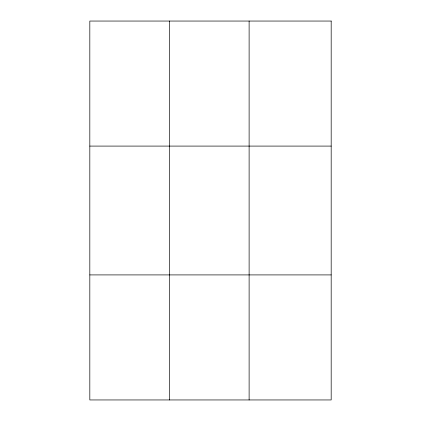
<?xml version="1.0" encoding="UTF-8"?>
<svg xmlns="http://www.w3.org/2000/svg" width="421" height="421" viewBox="0 0 421 421"><rect width="100%" height="100%" fill="white"/><g stroke="black" fill="none" stroke-linecap="round" stroke-linejoin="round"><path stroke-width="0.63" d="M169.468 21.05L169.468 399.95M249.116 21.05L249.116 399.95M89.82 146.087L331.18 146.087M89.82 274.913L331.18 274.913M331.18 21.05L331.18 399.95L89.82 399.95L89.82 21.05L331.18 21.05"/></g></svg>
